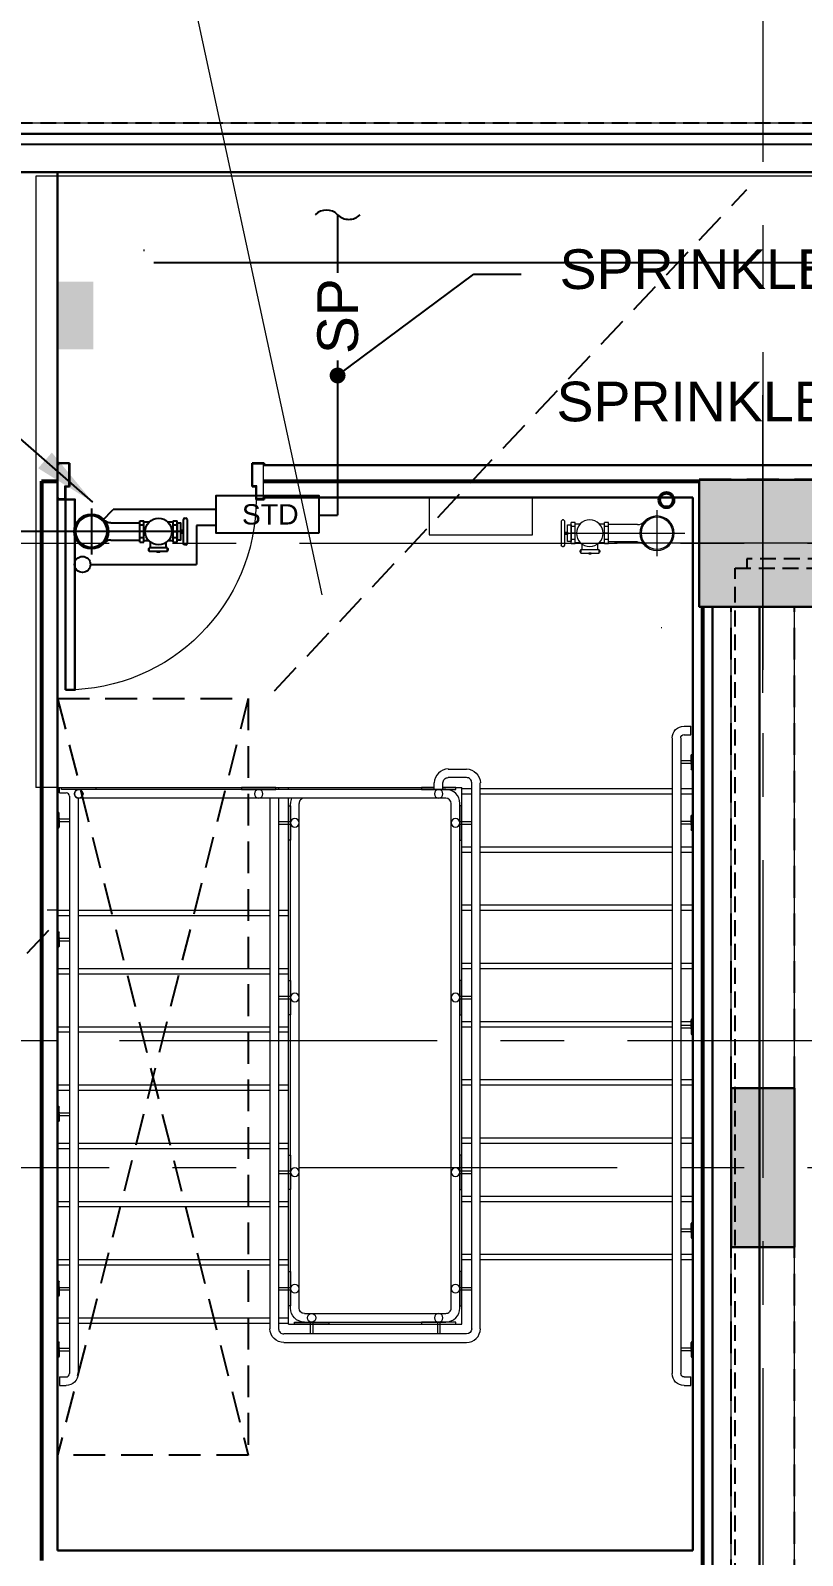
# Model space of a CAD drawing. Header units: inches. Extents: x -26575 to -19632, y -3216 to 2257.
# Drawn here: x -23359.4 to -23213.5, y 829.9 to 1118 of the extents above; entities that cross this region are included whole.
import ezdxf
from ezdxf.enums import TextEntityAlignment as Align

# ---------------------------------------------------------------- set-up
doc = ezdxf.new("R2010")
doc.units = ezdxf.units.IN
doc.header["$LTSCALE"] = 48
doc.header["$MEASUREMENT"] = 0
doc.linetypes.add('A114$0$CENTER', pattern=[2, 1.25, -0.25, 0.25, -0.25])
doc.linetypes.add('NB_15th_PH Roof_plan$0$HIDDEN2', pattern=[0.1875, 0.125, -0.0625])
for name, color, linetype in [('A114$0$A-ANNO-PATT-13-14', 8, 'Continuous'), ('A114$0$A-AREA-IDEN', 8, 'Continuous'), ('A114$0$A-COLS-COLS13-14', 8, 'Continuous'), ('A114$0$A-DOOR', 8, 'Continuous'), ('A114$0$A-DOOR-FRAM', 8, 'Continuous'), ('A114$0$A-EQPM-FEC', 8, 'Continuous'), ('A114$0$A-FLOR-HRAL', 8, 'Continuous'), ('A114$0$A-FLOR-SLAB', 8, 'Continuous'), ('A114$0$A-FLOR-SPRK', 8, 'Continuous'), ('A114$0$A-FLOR-STRS', 8, 'Continuous'), ('A114$0$A-GRID-COLS', 8, 'Continuous'), ('A114$0$A-GRID-GRDP0-15', 8, 'Continuous'), ('A114$0$A-WALL-FIRE', 8, 'Continuous'), ('A114$0$A-WALL-FULL-EXTR', 8, 'Continuous'), ('A114$0$A-WALL-FULL-INTR', 8, 'Continuous'), ('A114$0$Level 20', 8, 'Continuous'), ('A114$0$S-BEAM', 8, 'Continuous'), ('F-Prot-Pipe', 13, 'Continuous'), ('F-Sprn-Pipe', 133, 'Continuous'), ('NB_15th_PH Roof_plan$0$STCBEAMS', 1, 'NB_15th_PH Roof_plan$0$HIDDEN2'), ('NB_15th_PH Roof_plan$0$STCCOLS2', 1, 'NB_15th_PH Roof_plan$0$HIDDEN2'), ('NB_15th_PH Roof_plan$0$STFIN1', 1, 'NB_15th_PH Roof_plan$0$HIDDEN2'), ('NB_15th_PH Roof_plan$0$STFLOPNGS', 1, 'NB_15th_PH Roof_plan$0$HIDDEN2'), ('NB_15th_PH Roof_plan$0$STPTREINF', 1, 'NB_15th_PH Roof_plan$0$HIDDEN2'), ('NB_15th_PH Roof_plan$0$STRFDRAIN', 1, 'NB_15th_PH Roof_plan$0$HIDDEN2'), ('NB_15th_PH Roof_plan$0$STSLABEDGE', 1, 'NB_15th_PH Roof_plan$0$HIDDEN2'), ('P-Anno', 6, 'Continuous'), ('P-Anno-Text', 6, 'Continuous'), ('P-Pipe-Ftng', 122, 'Continuous'), ('P-Text', 6, 'Continuous'), ('XREF', 7, 'Continuous')]:
    doc.layers.add(name, color=color, linetype=linetype)
doc.styles.add('M08', font='arial.ttf', dxfattribs={"height": 7.68})
doc.styles.add('MAMEP ANNO', font='arial.ttf', dxfattribs={"height": 0.078125})
doc.styles.add('NB_15th_PH Roof_plan$0$ROMANS', font='romans.shx', dxfattribs={"width": 0.8})
doc.styles.get("Standard").update_dxf_attribs({"font": 'simplex.shx'})
doc.dimstyles.new('NB_15th_PH Roof_plan$0$tce_96', dxfattribs={"dimscale": 96, "dimtxt": 0.09375, "dimasz": 0.075, "dimexe": 0.075, "dimexo": 0.0625, "dimgap": 0.03125, "dimtad": 1, "dimdec": 3, "dimzin": 3, "dimdsep": 46, "dimlunit": 4, "dimtxsty": 'NB_15th_PH Roof_plan$0$ROMANS', "dimblk": 'NB_15th_PH Roof_plan$0$_ArchTick', "dimcen": 0, "dimdle": 0.075, "dimclrd": 3, "dimclre": 3, "dimclrt": 10, "dimadec": 0, "dimazin": 1, "dimtfac": 1, "dimtdec": 3, "dimtmove": 0, "dimatfit": 3, "dimldrblk": 'NB_15th_PH Roof_plan$0$_ArchTick', "dimfxl": 1, "dimtolj": 1, "dimtzin": 3, "dimlwd": -1, "dimlwe": -1, "dimarcsym": 0})
doc.dimstyles.new('STANDARD$7', dxfattribs={"dimtxt": 0.18, "dimasz": 0.125, "dimexe": 0.18, "dimexo": 0.06, "dimgap": 0.09, "dimtad": 0, "dimtih": 1, "dimtoh": 1, "dimdec": 4, "dimzin": 0, "dimdsep": 46, "dimtxsty": 'Standard', "dimcen": 0.09, "dimadec": 0, "dimazin": 0, "dimtfac": 1, "dimtdec": 4, "dimtofl": 0, "dimtmove": 0, "dimatfit": 3, "dimfxl": 1, "dimtolj": 1, "dimtzin": 0, "dimarcsym": 0})

# ---------------------------------------------------------------- blocks, each defined once
blk = doc.blocks.new('A114')
at = {"layer": 'A114$0$A-ANNO-PATT-13-14', "lineweight": 30, "extrusion": (0, 0, -1)}
blk.add_solid([(23209.02, 1009.15, 0), (23209.02, 1033.15, 0), (23233.02, 1009.15, 0), (23233.02, 1033.15, 0)], dxfattribs=at)
at = {"layer": 'A114$0$A-ANNO-PATT-13-14', "lineweight": 30}
blk.add_solid([(-23227.01, 918.16), (-23215.01, 918.16), (-23227.01, 888.16), (-23215.01, 888.16)], dxfattribs=at)
at = {"layer": 'A114$0$A-AREA-IDEN', "lineweight": 0, "flags": 128}
blk.add_lwpolyline([(-23390.61, 1194.16), (-23343.78, 1194.16), (-23304.35, 1011.38)], dxfattribs=at)
at = {"layer": 'A114$0$A-COLS-COLS13-14', "lineweight": 0}
for p, q in [((-23221.02, 992.87), (-23221.02, 1049.15)), ((-23221.02, 992.87), (-23221.02, 1049.15)), ((-23193.02, 1021.17, 0), (-23249.02, 1021.17, 0)), ((-23192.27, 1021.17, 0), (-23248.27, 1021.17, 0))]:
    blk.add_line(p, q, dxfattribs=at)
at = {"layer": 'A114$0$A-COLS-COLS13-14', "lineweight": 30}
for points in [[(-23233.02, 1033.15, 0), (-23209.02, 1033.15, 0), (-23209.02, 1009.15, 0), (-23233.02, 1009.15, 0)], [(-23215.01, 918.16), (-23227.01, 918.16), (-23227.01, 888.16), (-23215.01, 888.16)]]:
    blk.add_3dface(points, dxfattribs=at)
at = {"layer": 'A114$0$A-DOOR', "lineweight": 0, "extrusion": (0, 0, -1)}
blk.add_arc((23352.77, 1029.42), 36, 180, 270, dxfattribs=at)
at = {"layer": 'A114$0$A-DOOR', "lineweight": 30}
blk.add_3dface([(-23352.77, 993.42), (-23351.02, 993.42), (-23351.02, 1029.42), (-23352.77, 1029.42)], dxfattribs=at)
at = {"layer": 'A114$0$A-DOOR-FRAM', "lineweight": 30}
for p, q in [((-23352.02, 1036.29), (-23354.27, 1036.29)), ((-23354.27, 1036.29), (-23354.27, 1035.92)), ((-23352.02, 1031.84), (-23352.02, 1036.29)), ((-23317.52, 1036.29), (-23315.27, 1036.29)), ((-23317.52, 1031.84), (-23317.52, 1036.29)), ((-23315.27, 1036.29), (-23315.27, 1035.92)), ((-23352.77, 1029.42), (-23352.77, 1031.84)), ((-23352.77, 1031.84), (-23352.02, 1031.84)), ((-23316.77, 1031.84), (-23317.52, 1031.84)), ((-23316.77, 1029.42), (-23316.77, 1031.84)), ((-23354.27, 1029.42), (-23354.27, 1029.79)), ((-23354.27, 1029.42), (-23352.77, 1029.42)), ((-23315.27, 1029.42), (-23316.77, 1029.42)), ((-23315.27, 1029.42), (-23315.27, 1029.79))]:
    blk.add_line(p, q, dxfattribs=at)
at = {"layer": 'A114$0$A-DOOR-FRAM', "lineweight": 13}
for p, q in [((-23354.12, 1035.92), (-23354.27, 1035.92)), ((-23352.17, 1036.14), (-23354.12, 1036.14)), ((-23354.12, 1036.14), (-23354.12, 1035.92)), ((-23352.17, 1031.99), (-23352.17, 1036.14)), ((-23317.37, 1031.99), (-23317.37, 1036.14)), ((-23317.37, 1036.14), (-23315.42, 1036.14)), ((-23315.42, 1036.14), (-23315.42, 1035.92)), ((-23315.42, 1035.92), (-23315.27, 1035.92)), ((-23352.92, 1029.57), (-23352.92, 1031.99)), ((-23352.92, 1031.99), (-23352.17, 1031.99)), ((-23316.62, 1031.99), (-23317.37, 1031.99)), ((-23316.62, 1029.57), (-23316.62, 1031.99)), ((-23354.27, 1029.79), (-23354.12, 1029.79)), ((-23354.12, 1029.57), (-23354.12, 1029.79)), ((-23354.12, 1029.57), (-23352.92, 1029.57)), ((-23315.42, 1029.57), (-23316.62, 1029.57)), ((-23315.27, 1029.79), (-23315.42, 1029.79)), ((-23315.42, 1029.57), (-23315.42, 1029.79))]:
    blk.add_line(p, q, dxfattribs=at)
at = {"layer": 'A114$0$A-EQPM-FEC', "lineweight": 13, "extrusion": (0, 0, -1)}
blk.add_solid([(23354.27, 1057.81, -352.97), (23354.27, 1070.56, -352.97), (23347.52, 1057.81, -352.97), (23347.52, 1070.56, -352.97)], dxfattribs=at)
at = {"layer": 'A114$0$A-FLOR-HRAL', "lineweight": 13}
for p, q in [((-23235.9, 986.59), (-23234.65, 986.59)), ((-23234.65, 984.94), (-23234.65, 986.59)), ((-23238.15, 984.34), (-23238.15, 864.23)), ((-23236.52, 984.34), (-23236.52, 864.23)), ((-23235.9, 984.97), (-23234.65, 984.97)), ((-23280.46, 978.48), (-23277.02, 978.48)), ((-23277.02, 976.86), (-23280.46, 976.86)), ((-23353.9, 973.98), (-23353.9, 974.98)), ((-23353.9, 973.98), (-23352.65, 973.98)), ((-23280.9, 974.61), (-23350.29, 974.61)), ((-23312.52, 974.98), (-23312.52, 974.61)), ((-23283.09, 974.61), (-23283.09, 975.86)), ((-23281.46, 974.61), (-23281.46, 975.86)), ((-23276.02, 872.73), (-23276.02, 975.86)), ((-23274.4, 872.73), (-23274.4, 975.86)), ((-23352.02, 973.36), (-23352.02, 864.23)), ((-23350.4, 972.99), (-23350.4, 864.23)), ((-23280.9, 972.98), (-23350.29, 972.98)), ((-23314.15, 972.98), (-23314.15, 872.73)), ((-23312.52, 972.98), (-23312.52, 872.73)), ((-23310.27, 876.61), (-23310.27, 971.98)), ((-23308.65, 876.61), (-23308.65, 971.98)), ((-23279.9, 876.61), (-23279.9, 971.98)), ((-23278.27, 876.61), (-23278.27, 971.98)), ((-23307.65, 875.61), (-23280.9, 875.61)), ((-23307.65, 873.98), (-23280.9, 873.98)), ((-23277.02, 871.73), (-23311.52, 871.73)), ((-23311.52, 870.11), (-23277.02, 870.11)), ((-23353.9, 863.61), (-23352.65, 863.61)), ((-23353.9, 863.61), (-23353.9, 861.98)), ((-23353.9, 861.98), (-23352.65, 861.98)), ((-23235.9, 863.61), (-23234.65, 863.61)), ((-23235.9, 861.98), (-23234.65, 861.98)), ((-23234.65, 861.98), (-23234.65, 863.61))]:
    blk.add_line(p, q, dxfattribs=at)
at = {"layer": 'A114$0$A-FLOR-HRAL', "lineweight": 0}
for p, q in [((-23234.68, 980.04), (-23236.52, 980.04)), ((-23234.56, 979.79), (-23234.56, 981.1)), ((-23234.56, 979.79), (-23234.56, 978.46)), ((-23234.31, 981.28), (-23234.37, 981.28)), ((-23234.31, 978.28), (-23234.31, 981.28)), ((-23234.68, 979.54), (-23236.52, 979.54)), ((-23234.31, 978.28), (-23234.37, 978.28)), ((-23354.24, 970.3), (-23354.18, 970.3)), ((-23354.24, 967.29), (-23354.24, 970.3)), ((-23353.99, 968.8), (-23353.99, 970.11)), ((-23353.99, 968.8), (-23353.99, 967.48)), ((-23353.87, 969.05), (-23352.02, 969.05)), ((-23353.87, 968.55), (-23352.02, 968.55)), ((-23312.52, 968.54), (-23310.27, 968.54)), ((-23278.27, 968.54), (-23276.02, 968.54)), ((-23234.68, 968.55), (-23236.52, 968.55)), ((-23234.56, 968.3), (-23234.56, 969.61)), ((-23234.56, 968.3), (-23234.56, 966.98)), ((-23234.31, 969.8), (-23234.37, 969.8)), ((-23234.31, 966.79), (-23234.31, 969.8)), ((-23354.24, 967.29), (-23354.18, 967.29)), ((-23312.52, 968.04), (-23310.27, 968.04)), ((-23278.27, 968.04), (-23276.02, 968.04)), ((-23234.68, 968.05), (-23236.52, 968.05)), ((-23234.31, 966.79), (-23234.37, 966.79)), ((-23354.24, 947.8), (-23354.18, 947.8)), ((-23354.24, 947.8), (-23354.24, 944.79)), ((-23353.99, 946.29), (-23353.99, 947.61)), ((-23353.99, 946.29), (-23353.99, 944.98)), ((-23353.87, 946.54), (-23352.02, 946.54)), ((-23353.87, 946.04), (-23352.02, 946.04)), ((-23354.24, 944.79), (-23354.18, 944.79)), ((-23312.52, 935.54), (-23310.27, 935.54)), ((-23312.52, 935.04), (-23310.27, 935.04)), ((-23278.27, 935.54), (-23276.02, 935.54)), ((-23278.27, 935.04), (-23276.02, 935.04)), ((-23234.56, 929.79), (-23234.56, 931.11)), ((-23234.31, 931.3), (-23234.37, 931.3)), ((-23234.31, 931.3), (-23234.31, 928.29)), ((-23234.68, 930.04), (-23236.52, 930.04)), ((-23234.68, 929.54), (-23236.52, 929.54)), ((-23234.56, 929.79), (-23234.56, 928.48)), ((-23234.31, 928.29), (-23234.37, 928.29)), ((-23354.24, 914.8), (-23354.18, 914.8)), ((-23354.24, 914.8), (-23354.24, 911.79)), ((-23353.99, 913.29), (-23353.99, 914.61)), ((-23353.87, 913.54), (-23352.02, 913.54)), ((-23354.24, 911.79), (-23354.18, 911.79)), ((-23353.99, 913.29), (-23353.99, 911.98)), ((-23353.87, 913.04), (-23352.02, 913.04)), ((-23312.52, 902.54), (-23310.27, 902.54)), ((-23312.52, 902.04), (-23310.27, 902.04)), ((-23278.27, 902.54), (-23276.02, 902.54)), ((-23278.27, 902.04), (-23276.02, 902.04)), ((-23234.68, 891.54), (-23236.52, 891.54)), ((-23234.68, 891.04), (-23236.52, 891.04)), ((-23234.56, 891.29), (-23234.56, 892.61)), ((-23234.56, 891.29), (-23234.56, 889.98)), ((-23234.31, 892.8), (-23234.37, 892.8)), ((-23234.31, 892.8), (-23234.31, 889.79)), ((-23234.31, 889.79), (-23234.37, 889.79)), ((-23354.24, 881.8), (-23354.18, 881.8)), ((-23354.24, 881.8), (-23354.24, 878.79)), ((-23353.99, 880.29), (-23353.99, 881.61)), ((-23353.99, 880.29), (-23353.99, 878.98)), ((-23353.87, 880.54), (-23352.02, 880.54)), ((-23353.87, 880.04), (-23352.02, 880.04)), ((-23312.52, 880.54), (-23310.27, 880.54)), ((-23312.52, 880.04), (-23310.27, 880.04)), ((-23278.27, 880.54), (-23276.02, 880.54)), ((-23278.27, 880.04), (-23276.02, 880.04)), ((-23354.24, 878.79), (-23354.18, 878.79)), ((-23306.52, 873.98), (-23306.52, 871.73)), ((-23306.02, 873.98), (-23306.02, 871.73)), ((-23282.52, 873.98), (-23282.52, 871.73)), ((-23282.02, 873.98), (-23282.02, 871.73)), ((-23354.24, 870.3), (-23354.18, 870.3)), ((-23354.24, 870.3), (-23354.24, 867.29)), ((-23234.31, 870.3), (-23234.37, 870.3)), ((-23234.31, 870.3), (-23234.31, 867.29)), ((-23353.99, 868.79), (-23353.99, 870.11)), ((-23353.99, 868.79), (-23353.99, 867.48)), ((-23353.87, 869.04), (-23352.02, 869.04)), ((-23353.87, 868.54), (-23352.02, 868.54)), ((-23234.68, 869.04), (-23236.52, 869.04)), ((-23234.68, 868.54), (-23236.52, 868.54)), ((-23234.56, 868.79), (-23234.56, 870.11)), ((-23234.56, 868.79), (-23234.56, 867.48)), ((-23354.24, 867.29), (-23354.18, 867.29)), ((-23234.31, 867.29), (-23234.37, 867.29))]:
    blk.add_line(p, q, dxfattribs=at)
at = {"layer": 'A114$0$A-FLOR-HRAL', "lineweight": 13, "extrusion": (0, 0, -1)}
for centre, radius, start, end in [((23235.9, 984.34), 2.25, 0.1265, 90), ((23235.9, 984.35), 0.625, 359.7619, 90), ((23280.46, 975.86), 1, 359.9765, 90), ((23277.02, 975.86), 2.63, 90, 179.983), ((23307.65, 876.61), 2.63, 270, 360), ((23307.65, 876.61), 1, 270, 360), ((23311.52, 872.73), 2.63, 270, 360), ((23277.02, 872.73), 1, 180, 270), ((23352.65, 864.23), 2.25, 180, 270), ((23235.9, 864.23), 2.25, 270, 360), ((23235.9, 864.23), 0.625, 270, 360)]:
    blk.add_arc(centre, radius, start, end, dxfattribs=at)
at = {"layer": 'A114$0$A-FLOR-HRAL', "lineweight": 0}
for centre, radius, start, end in [((-23234.68, 980.16), 0.125, 270, 0), ((-23354.18, 970.11), 0.188, 0, 90), ((-23353.87, 968.43), 0.125, 90, 180), ((-23234.68, 968.68), 0.125, 270, 0), ((-23354.18, 967.48), 0.188, 270, 0), ((-23353.87, 945.91), 0.125, 90, 180), ((-23234.37, 931.11), 0.188, 90, 180), ((-23234.68, 930.16), 0.125, 270, 0), ((-23234.37, 928.48), 0.188, 180, 270), ((-23353.87, 912.91), 0.125, 90, 180), ((-23234.68, 891.66), 0.125, 270, 0), ((-23234.37, 892.61), 0.188, 90, 180), ((-23234.37, 889.98), 0.188, 180, 270), ((-23353.87, 879.91), 0.125, 90, 180), ((-23234.37, 870.11), 0.188, 90, 180), ((-23353.87, 868.41), 0.125, 90, 180), ((-23234.68, 869.16), 0.125, 270, 0), ((-23234.37, 867.48), 0.188, 180, 270)]:
    blk.add_arc(centre, radius, start, end, dxfattribs=at)
at = {"layer": 'A114$0$A-FLOR-HRAL', "lineweight": 0, "extrusion": (0, 0, -1)}
for centre, radius, start, end in [((23234.37, 981.1), 0.188, 0, 90), ((23234.68, 979.41), 0.125, 90, 180), ((23234.37, 978.46), 0.188, 270, 0), ((23353.87, 969.18), 0.125, 270, 0), ((23234.37, 969.61), 0.188, 0, 90), ((23234.68, 967.93), 0.125, 90, 180), ((23234.37, 966.98), 0.188, 270, 0), ((23354.18, 947.61), 0.188, 90, 180), ((23353.87, 946.66), 0.125, 270, 0), ((23354.18, 944.98), 0.188, 180, 270), ((23234.68, 929.41), 0.125, 90, 180), ((23354.18, 914.61), 0.188, 90, 180), ((23353.87, 913.66), 0.125, 270, 0), ((23354.18, 911.98), 0.188, 180, 270), ((23234.68, 890.91), 0.125, 90, 180), ((23354.18, 881.61), 0.188, 90, 180), ((23354.18, 878.98), 0.188, 180, 270), ((23353.87, 880.66), 0.125, 270, 0), ((23354.18, 870.11), 0.188, 90, 180), ((23354.18, 867.48), 0.188, 180, 270), ((23353.87, 869.16), 0.125, 270, 0), ((23234.68, 868.41), 0.125, 90, 180)]:
    blk.add_arc(centre, radius, start, end, dxfattribs=at)
at = {"layer": 'A114$0$A-FLOR-HRAL', "lineweight": 13}
for centre, radius, start, end in [((-23280.46, 975.86), 2.63, 90.0047, 179.983), ((-23277.02, 975.86), 1, 359.9765, 90), ((-23352.65, 973.36), 0.625, 0, 90), ((-23350.29, 973.79), 0.813, 89.9999, 269.9999), ((-23352.65, 973.36), 2.25, 30.3539, 33.7442), ((-23280.9, 971.98), 2.63, 0, 90), ((-23307.65, 971.98), 2.63, 157.6073, 180.1233), ((-23307.65, 971.98), 1, 90, 180.1998), ((-23280.9, 971.98), 1, 0, 90), ((-23280.9, 876.61), 1, 270, 0.0348), ((-23280.9, 876.61), 2.62, 270, 0.0215), ((-23311.52, 872.73), 1, 179.9832, 270), ((-23277.02, 872.73), 2.63, 270, 0.0009), ((-23352.65, 864.23), 0.625, 270, 0)]:
    blk.add_arc(centre, radius, start, end, dxfattribs=at)
at = {"layer": 'A114$0$A-FLOR-SLAB', "lineweight": 0}
for p, q in [((-22922.83, 1090.49), (-23358.4, 1090.49)), ((-23358.4, 1090.49), (-23358.4, 974.98)), ((-23354.29, 974.98), (-23358.4, 974.98)), ((-23354.27, 951.79), (-23356.27, 951.79))]:
    blk.add_line(p, q, dxfattribs=at)
at = {"layer": 'A114$0$A-FLOR-SPRK', "lineweight": 0}
for p, q in [((-23241.02, 1027.37), (-23241.02, 1023.04)), ((-23258.41, 1023.04), (-23241.02, 1023.04)), ((-23241.02, 1023.04), (-23235.74, 1023.04)), ((-23241.02, 1023.04), (-23241.02, 1018.71))]:
    blk.add_line(p, q, dxfattribs=at)
at = {"layer": 'A114$0$A-FLOR-SPRK', "lineweight": 13}
for p, q in [((-23257.22, 1021.04), (-23257.22, 1025.06)), ((-23256.47, 1025.04), (-23257.22, 1025.04)), ((-23256.49, 1024.31), (-23257.22, 1024.31)), ((-23256.49, 1023.03), (-23257.22, 1023.03)), ((-23256.47, 1021.04), (-23256.47, 1025.04)), ((-23256.47, 1024.79), (-23255.53, 1024.79)), ((-23251.94, 1024.79), (-23250.93, 1024.79)), ((-23250.93, 1021.04), (-23250.93, 1025.06)), ((-23250.18, 1025.04), (-23250.93, 1025.04)), ((-23250.2, 1024.31), (-23250.93, 1024.31)), ((-23250.2, 1023.03), (-23250.93, 1023.03)), ((-23250.18, 1021.04), (-23250.18, 1025.04)), ((-23244.71, 1024.66), (-23250.18, 1024.66)), ((-23256.49, 1021.88), (-23257.24, 1021.88)), ((-23256.47, 1021.88), (-23257.22, 1021.88)), ((-23256.47, 1021.04), (-23257.22, 1021.04)), ((-23256.47, 1021.29), (-23255.53, 1021.29)), ((-23255.18, 1019.95), (-23255.18, 1020.95)), ((-23252.18, 1019.95), (-23252.18, 1021.06)), ((-23251.91, 1021.29), (-23250.93, 1021.29)), ((-23250.2, 1021.88), (-23250.95, 1021.88)), ((-23250.18, 1021.88), (-23250.93, 1021.88)), ((-23250.18, 1021.04), (-23250.93, 1021.04)), ((-23244.71, 1021.41), (-23250.18, 1021.41)), ((-23255.43, 1019.95), (-23251.93, 1019.95)), ((-23255.43, 1019.27), (-23255.43, 1019.95)), ((-23255.43, 1019.27), (-23251.93, 1019.27)), ((-23251.93, 1019.27), (-23251.93, 1019.95))]:
    blk.add_line(p, q, dxfattribs=at)
at = {"layer": 'A114$0$A-FLOR-SPRK', "lineweight": 13, "flags": 128}
for points in [[(-23259.1, 1025.29), (-23259.1, 1020.78)], [(-23258.7, 1025.54), (-23258.85, 1025.54)], [(-23258.45, 1020.78), (-23258.45, 1025.29)], [(-23258.85, 1020.53), (-23258.7, 1020.53)]]:
    blk.add_lwpolyline(points, dxfattribs=at)
at = {"layer": 'A114$0$A-FLOR-SPRK', "lineweight": 30}
for radius in [1.48, 1.23]:
    blk.add_circle((-23239.22, 1029.29), radius, dxfattribs=at)
at = {"layer": 'A114$0$A-FLOR-SPRK', "lineweight": 13, "extrusion": (0, 0, -1)}
for radius in [3.25, 3]:
    blk.add_circle((23241.02, 1023.04), radius, dxfattribs=at)
for centre, radius, start, end in [((23258.85, 1025.29), 0.25, 0, 90), ((23258.7, 1025.29), 0.25, 90, 180), ((23258.85, 1020.78), 0.25, 270, 0), ((23244.76, 1019.55), 1.87, 91.6029, 136.2822)]:
    blk.add_arc(centre, radius, start, end, dxfattribs=at)
at = {"layer": 'A114$0$A-FLOR-SPRK', "lineweight": 13}
for centre, radius, start, end in [((-23244.76, 1026.53), 1.87, 271.6029, 316.2822), ((-23258.7, 1020.78), 0.25, 270, 0)]:
    blk.add_arc(centre, radius, start, end, dxfattribs=at)
at = {"layer": 'A114$0$A-FLOR-SPRK', "lineweight": 13, "extrusion": (0, 0, -1)}
blk.add_ellipse((-23253.72, 1023.03), major_axis=(0, -2.52), ratio=0.999989, dxfattribs=at)
at = {"layer": 'A114$0$A-FLOR-SPRK', "lineweight": 0}
for points in [[(-23264.54, 1029.79), (-23284.07, 1029.79), (-23284.07, 1022.75), (-23264.54, 1022.75)], [(-23265.45, 1029.79), (-23265.45, 1029.79), (-23265.45, 1029.79)]]:
    blk.add_3dface(points, dxfattribs=at)
at = {"layer": 'A114$0$A-FLOR-SPRK', "lineweight": 13}
for points in [[(-23257.91, 1022.79), (-23258.44, 1022.79), (-23258.44, 1023.23), (-23257.91, 1023.23)], [(-23257.22, 1021.47), (-23257.91, 1021.47), (-23257.91, 1024.61), (-23257.22, 1024.61)], [(-23255.55, 1019.47), (-23255.55, 1019.74), (-23255.43, 1019.74), (-23255.43, 1019.47)], [(-23253.89, 1019.27), (-23253.89, 1019.12), (-23253.45, 1019.12), (-23253.45, 1019.27)], [(-23251.93, 1019.47), (-23251.93, 1019.74), (-23251.81, 1019.74), (-23251.81, 1019.47)]]:
    blk.add_3dface(points, dxfattribs=at)
at = {"layer": 'A114$0$A-FLOR-STRS', "lineweight": 0}
for p, q in [((-23337.89, 1076.3), (-23337.89, 1076.66)), ((-23354.29, 974.98), (-23283.09, 974.98)), ((-23310.65, 974.61), (-23310.65, 974.98)), ((-23281.46, 974.98), (-23277.9, 974.98)), ((-23277.9, 873.61), (-23277.9, 974.98)), ((-23277.9, 974.79), (-23276.02, 974.79)), ((-23274.4, 974.79), (-23238.15, 974.79)), ((-23236.52, 974.79), (-23234.27, 974.79)), ((-23310.65, 873.61), (-23310.65, 972.98)), ((-23277.9, 963.79), (-23276.02, 963.79)), ((-23274.4, 963.79), (-23238.15, 963.79)), ((-23236.52, 963.79), (-23234.27, 963.79)), ((-23277.9, 952.79), (-23276.02, 952.79)), ((-23274.4, 952.79), (-23238.15, 952.79)), ((-23236.52, 952.79), (-23234.27, 952.79)), ((-23354.27, 950.79), (-23352.02, 950.79)), ((-23350.4, 950.79), (-23314.15, 950.79)), ((-23312.52, 950.79), (-23310.65, 950.79)), ((-23354.27, 939.79), (-23352.02, 939.79)), ((-23350.4, 939.79), (-23314.15, 939.79)), ((-23312.52, 939.79), (-23310.65, 939.79)), ((-23277.9, 941.79), (-23276.02, 941.79)), ((-23274.4, 941.79), (-23238.15, 941.79)), ((-23236.52, 941.79), (-23234.27, 941.79)), ((-23277.9, 930.79), (-23276.02, 930.79)), ((-23274.4, 930.79), (-23238.15, 930.79)), ((-23236.52, 930.79), (-23234.56, 930.79)), ((-23354.27, 928.79), (-23352.02, 928.79)), ((-23350.4, 928.79), (-23314.15, 928.79)), ((-23312.52, 928.79), (-23310.65, 928.79)), ((-23277.9, 919.79), (-23276.02, 919.79)), ((-23274.4, 919.79), (-23238.15, 919.79)), ((-23236.52, 919.79), (-23234.27, 919.79)), ((-23354.27, 917.79), (-23352.02, 917.79)), ((-23350.4, 917.79), (-23314.15, 917.79)), ((-23312.52, 917.79), (-23310.65, 917.79)), ((-23277.9, 908.79), (-23276.02, 908.79)), ((-23274.4, 908.79), (-23238.15, 908.79)), ((-23236.52, 908.79), (-23234.27, 908.79)), ((-23354.27, 906.79), (-23352.02, 906.79)), ((-23350.4, 906.79), (-23314.15, 906.79)), ((-23312.52, 906.79), (-23310.65, 906.79)), ((-23277.9, 897.79), (-23276.02, 897.79)), ((-23274.4, 897.79), (-23238.15, 897.79)), ((-23236.52, 897.79), (-23234.27, 897.79)), ((-23354.27, 895.79), (-23352.02, 895.79)), ((-23350.4, 895.79), (-23314.15, 895.79)), ((-23312.52, 895.79), (-23310.65, 895.79)), ((-23354.27, 884.79), (-23352.02, 884.79)), ((-23350.4, 884.79), (-23314.15, 884.79)), ((-23312.52, 884.79), (-23310.65, 884.79)), ((-23277.9, 886.79), (-23276.02, 886.79)), ((-23274.4, 886.79), (-23238.15, 886.79)), ((-23354.27, 873.79), (-23352.02, 873.79)), ((-23350.4, 873.79), (-23314.15, 873.79)), ((-23312.52, 873.79), (-23310.65, 873.79)), ((-23310.65, 873.61), (-23277.9, 873.61))]:
    blk.add_line(p, q, dxfattribs=at)
at = {"layer": 'A114$0$A-FLOR-STRS', "lineweight": 13}
for p, q in [((-23277.9, 973.79), (-23276.02, 973.79)), ((-23274.4, 973.79), (-23238.15, 973.79)), ((-23236.52, 973.79), (-23234.27, 973.79)), ((-23236.52, 973.79), (-23234.27, 973.79)), ((-23277.9, 962.79), (-23276.02, 962.79)), ((-23274.4, 962.79), (-23238.15, 962.79)), ((-23236.52, 962.79), (-23234.27, 962.79)), ((-23354.27, 951.79), (-23352.02, 951.79)), ((-23350.4, 951.79), (-23314.15, 951.79)), ((-23312.52, 951.79), (-23310.65, 951.79)), ((-23277.9, 951.79), (-23276.02, 951.79)), ((-23274.4, 951.79), (-23238.15, 951.79)), ((-23236.52, 951.79), (-23234.27, 951.79)), ((-23354.27, 940.79), (-23352.02, 940.79)), ((-23350.4, 940.79), (-23314.15, 940.79)), ((-23312.52, 940.79), (-23310.65, 940.79)), ((-23277.9, 940.79), (-23276.02, 940.79)), ((-23274.4, 940.79), (-23238.15, 940.79)), ((-23236.52, 940.79), (-23234.27, 940.79)), ((-23354.27, 929.79), (-23352.02, 929.79)), ((-23350.4, 929.79), (-23314.15, 929.79)), ((-23312.52, 929.79), (-23310.65, 929.79)), ((-23277.9, 929.79), (-23276.02, 929.79)), ((-23274.4, 929.79), (-23238.15, 929.79)), ((-23354.27, 918.79), (-23352.02, 918.79)), ((-23350.4, 918.79), (-23314.15, 918.79)), ((-23312.52, 918.79), (-23310.65, 918.79)), ((-23277.9, 918.79), (-23276.02, 918.79)), ((-23274.4, 918.79), (-23238.15, 918.79)), ((-23236.52, 918.79), (-23234.27, 918.79)), ((-23354.27, 907.79), (-23352.02, 907.79)), ((-23354.27, 907.79), (-23352.02, 907.79)), ((-23350.4, 907.79), (-23314.15, 907.79)), ((-23312.52, 907.79), (-23310.65, 907.79)), ((-23277.9, 907.79), (-23276.02, 907.79)), ((-23274.4, 907.79), (-23238.15, 907.79)), ((-23236.52, 907.79), (-23234.27, 907.79)), ((-23354.27, 896.79), (-23352.02, 896.79)), ((-23354.27, 896.79), (-23352.02, 896.79)), ((-23350.4, 896.79), (-23314.15, 896.79)), ((-23312.52, 896.79), (-23310.65, 896.79)), ((-23277.9, 896.79), (-23276.02, 896.79)), ((-23274.4, 896.79), (-23238.15, 896.79)), ((-23236.52, 896.79), (-23234.27, 896.79)), ((-23354.27, 885.79), (-23352.02, 885.79)), ((-23354.27, 885.79), (-23352.02, 885.79)), ((-23350.4, 885.79), (-23314.15, 885.79)), ((-23312.52, 885.79), (-23310.65, 885.79)), ((-23277.9, 885.79), (-23276.02, 885.79)), ((-23274.4, 885.79), (-23238.15, 885.79)), ((-23354.27, 874.79), (-23352.02, 874.79)), ((-23350.4, 874.79), (-23314.15, 874.79)), ((-23312.52, 874.79), (-23310.65, 874.79))]:
    blk.add_line(p, q, dxfattribs=at)
at = {"layer": 'A114$0$A-FLOR-STRS', "lineweight": 0, "extrusion": (0, 0, -1)}
for centre in [(23309.45, 968.29), (23309.45, 935.29), (23309.45, 902.29), (23309.45, 880.29)]:
    blk.add_circle(centre, 0.813, dxfattribs=at)
at = {"layer": 'A114$0$A-GRID-COLS', "lineweight": 0}
blk.add_line((-23217.41, 1021.17), (-23242.71, 1021.17), dxfattribs=at)
at = {"layer": 'A114$0$A-GRID-GRDP0-15', "linetype": 'A114$0$CENTER', "lineweight": 0}
for p, q in [((-23221.02, 2113.24), (-23221.02, -676.91)), ((-23884.56, 1021.17), (-20452.76, 1021.17)), ((-24110.57, 927.16), (-20437.54, 927.16)), ((-23884.56, 903.16), (-20364.93, 903.16))]:
    blk.add_line(p, q, dxfattribs=at)
at = {"layer": 'A114$0$A-WALL-FIRE', "lineweight": 53}
for p, q in [((-23357.34, 1032.85), (-23354.27, 1032.85)), ((-23357.34, 1032.85), (-23357.34, 828.94)), ((-23315.42, 1032.86), (-23233.02, 1032.86)), ((-23232.4, 1009.15), (-23232.4, 776.92))]:
    blk.add_line(p, q, dxfattribs=at)
at = {"layer": 'A114$0$A-WALL-FULL-EXTR', "lineweight": 13}
blk.add_line((-21410.54, 1100.48), (-23476.75, 1100.49), dxfattribs=at)
at = {"layer": 'A114$0$A-WALL-FULL-EXTR', "lineweight": 30}
for p, q in [((-21412.54, 1098.49), (-23476.75, 1098.51)), ((-23460.61, 1091.24), (-21419.79, 1091.24))]:
    blk.add_line(p, q, dxfattribs=at)
at = {"layer": 'A114$0$A-WALL-FULL-INTR', "lineweight": 30}
for p, q in [((-23354.27, 1091.24), (-23354.27, 830.79)), ((-23315.42, 1035.92), (-23207.02, 1035.92)), ((-23315.42, 1029.79), (-23234.27, 1029.79)), ((-23234.27, 1029.79), (-23234.27, 830.79)), ((-23230.52, 1009.15), (-23230.52, 778.8)), ((-23221.65, 787.09), (-23221.65, 1009.17)), ((-23234.27, 830.79), (-23354.27, 830.79))]:
    blk.add_line(p, q, dxfattribs=at)
at = {"layer": 'A114$0$A-WALL-FULL-INTR', "lineweight": 13}
blk.add_line((-23315.42, 1035.92), (-23315.42, 1029.79), dxfattribs=at)
at = {"layer": 'A114$0$Level 20', "lineweight": 0}
blk.add_line((-23236.52, 886.79), (-23234.27, 886.79), dxfattribs=at)
at = {"layer": 'A114$0$Level 20', "lineweight": 13}
blk.add_line((-23236.52, 885.79), (-23234.27, 885.79), dxfattribs=at)
at = {"layer": 'A114$0$Level 20', "lineweight": 0, "flags": 128}
blk.add_lwpolyline([(-23283.09, 974.98), (-23285.52, 974.98), (-23285.52, 974.61), (-23279.02, 974.61), (-23279.02, 974.98), (-23281.46, 974.98)], dxfattribs=at)
at = {"layer": 'A114$0$Level 20', "lineweight": 0}
for centre in [(-23350.29, 973.79), (-23306.27, 874.79)]:
    blk.add_circle(centre, 0.813, dxfattribs=at)
at = {"layer": 'A114$0$Level 20', "lineweight": 0, "extrusion": (0, 0, -1)}
for centre in [(23316.28, 973.79), (23282.27, 973.79), (23279.09, 968.29), (23279.09, 935.29), (23279.09, 902.29), (23279.09, 880.29), (23282.27, 874.79)]:
    blk.add_circle(centre, 0.813, dxfattribs=at)
at = {"layer": 'A114$0$Level 20', "lineweight": 0}
for points in [[(-23353.54, 974.98), (-23347.04, 974.98), (-23347.04, 974.61), (-23353.54, 974.61)], [(-23313.03, 974.98), (-23319.53, 974.98), (-23319.53, 974.61), (-23313.03, 974.61)], [(-23310.65, 965.04), (-23310.65, 971.54), (-23310.27, 971.54), (-23310.27, 965.04)], [(-23277.9, 965.04), (-23277.9, 971.54), (-23278.27, 971.54), (-23278.27, 965.04)], [(-23310.65, 932.04), (-23310.65, 938.54), (-23310.27, 938.54), (-23310.27, 932.04)], [(-23277.9, 932.04), (-23277.9, 938.54), (-23278.27, 938.54), (-23278.27, 932.04)], [(-23310.65, 899.04), (-23310.65, 905.54), (-23310.27, 905.54), (-23310.27, 899.04)], [(-23277.9, 899.04), (-23277.9, 905.54), (-23278.27, 905.54), (-23278.27, 899.04)], [(-23310.65, 877.04), (-23310.65, 883.54), (-23310.27, 883.54), (-23310.27, 877.04)], [(-23277.9, 877.04), (-23277.9, 883.54), (-23278.27, 883.54), (-23278.27, 877.04)], [(-23303.02, 873.61), (-23309.52, 873.61), (-23309.52, 873.98), (-23303.02, 873.98)], [(-23285.52, 873.61), (-23279.02, 873.61), (-23279.02, 873.98), (-23285.52, 873.98)]]:
    blk.add_3dface(points, dxfattribs=at)
at = {"layer": 'A114$0$S-BEAM', "lineweight": 0}
for p, q in [((-23227.01, 542.73), (-23227.01, 1009.16)), ((-23215.02, 541.92), (-23215.02, 1009.16)), ((-23240.12, 1005.15), (-23240.2, 1005.15))]:
    blk.add_line(p, q, dxfattribs=at)
at = {"layer": 'A114$0$S-BEAM', "lineweight": 0, "flags": 128}
blk.add_lwpolyline([(-22757.52, 1009.16), (-23233.02, 1009.16)], dxfattribs=at)
blk = doc.blocks.new('LPBL')
at = {"layer": 'P-Pipe-Ftng'}
for centre, start, end in [((-1.06, 1.06), 315, 45), ((1.06, -1.06), 135, 225)]:
    blk.add_arc(centre, 1.5, start, end, dxfattribs=at)
blk = doc.blocks.new('P-Up')
at = {"color": 0, "linetype": 'Continuous'}
blk.add_circle((0, 0), 0.0469, dxfattribs=at)
blk = doc.blocks.new('A$C40D1784F')
at = {"layer": 'F-Prot-Pipe', "color": 122}
for p, q in [((0, 4.33), (0, 0)), ((-17.38, 0), (0, 0)), ((-16.2, -2), (-16.2, 2.02)), ((-15.45, 2), (-16.2, 2)), ((-15.47, 1.27), (-16.2, 1.27)), ((-15.45, -2), (-15.45, 2)), ((-15.45, 1.75), (-14.51, 1.75)), ((-10.92, 1.75), (-9.91, 1.75)), ((-9.91, -2), (-9.91, 2.02)), ((-9.16, 2), (-9.91, 2)), ((-9.17, 1.27), (-9.91, 1.27)), ((-9.16, -2), (-9.16, 2)), ((-3.69, 1.62), (-9.16, 1.62)), ((0, 0), (5.29, 0)), ((0, 0), (0, -4.33)), ((-15.47, -1.15), (-16.22, -1.15)), ((-15.47, 0), (-16.2, 0)), ((-15.45, -1.15), (-16.2, -1.15)), ((-15.45, -2), (-16.2, -2)), ((-15.45, -1.75), (-14.51, -1.75)), ((-14.16, -3.09), (-14.16, -2.08)), ((-11.16, -3.09), (-11.16, -1.98)), ((-10.89, -1.75), (-9.91, -1.75)), ((-9.17, -1.15), (-9.92, -1.15)), ((-9.16, -2), (-9.91, -2)), ((-3.69, -1.62), (-9.16, -1.62)), ((-14.41, -3.09), (-10.91, -3.09)), ((-14.41, -3.76), (-14.41, -3.09)), ((-14.41, -3.76), (-10.91, -3.76)), ((-10.91, -3.76), (-10.91, -3.09))]:
    blk.add_line(p, q, dxfattribs=at)
at = {"layer": 'F-Prot-Pipe', "color": 122, "flags": 128}
for points in [[(-18.08, 2.26), (-18.08, -2.25)], [(-17.67, 2.51), (-17.83, 2.51)], [(-17.42, -2.25), (-17.42, 2.26)], [(-17.83, -2.5), (-17.67, -2.5)]]:
    blk.add_lwpolyline(points, dxfattribs=at)
at = {"layer": 'F-Prot-Pipe', "color": 122, "extrusion": (0, 0, -1)}
for radius in [3.25, 3]:
    blk.add_circle((0, 0), radius, dxfattribs=at)
for centre, radius, start, end in [((17.83, 2.26), 0.25, 0, 90), ((17.67, 2.26), 0.25, 90, 180), ((17.83, -2.25), 0.25, 270, 0), ((3.74, -3.49), 1.87, 91.6029, 136.2822)]:
    blk.add_arc(centre, radius, start, end, dxfattribs=at)
at = {"layer": 'F-Prot-Pipe', "color": 122}
for centre, radius, start, end in [((-3.74, 3.49), 1.87, 271.6029, 316.2822), ((-17.67, -2.25), 0.25, 270, 0)]:
    blk.add_arc(centre, radius, start, end, dxfattribs=at)
at = {"layer": 'F-Prot-Pipe', "color": 122, "extrusion": (0, 0, -1)}
blk.add_ellipse((-12.7, -0.01), major_axis=(0, -2.52), ratio=0.999989, dxfattribs=at)
at = {"layer": 'F-Prot-Pipe', "color": 122}
for points in [[(-16.88, -0.25), (-17.41, -0.25), (-17.41, 0.2), (-16.88, 0.2)], [(-16.2, -1.56), (-16.88, -1.56), (-16.88, 1.57), (-16.2, 1.57)], [(-14.53, -3.57), (-14.53, -3.29), (-14.41, -3.29), (-14.41, -3.57)], [(-12.86, -3.76), (-12.86, -3.92), (-12.43, -3.92), (-12.43, -3.76)], [(-10.91, -3.57), (-10.91, -3.29), (-10.79, -3.29), (-10.79, -3.57)]]:
    blk.add_3dface(points, dxfattribs=at)
blk = doc.blocks.new('NB_15th_PH Roof_plan$0$_ArchTick')
at = {"linetype": 'ByBlock', "const_width": 0.15}
blk.add_lwpolyline([(-0.5, -0.5), (0.5, 0.5)], dxfattribs=at)
blk = doc.blocks.new('NB_15th_PH Roof_plan')
at = {"layer": 'NB_15th_PH Roof_plan$0$STCBEAMS', "linetype": 'NB_15th_PH Roof_plan$0$HIDDEN2'}
for p, q in [((-23227.01, 918.16), (-23227.01, 1009.17)), ((-23215.01, 918.16), (-23215.01, 1009.17)), ((-23227.01, 787.09), (-23227.01, 888.16)), ((-23215.01, 787.09), (-23215.01, 888.16))]:
    blk.add_line(p, q, dxfattribs=at)
at = {"layer": 'NB_15th_PH Roof_plan$0$STCBEAMS', "linetype": 'Continuous'}
blk.add_lwpolyline([(-21414.54, 1096.49), (-23728.15, 1096.49), (-23909.03, 689.38), (-23557.5, 689.38), (-23557.5, 208.02), (-23016.34, 207.99), (-23016.34, 268.11), (-22345.34, 268.07), (-22345.34, 207.95), (-22218.31, 207.94), (-22218.33, 439.25), (-21414.54, 439.13)], close=True, dxfattribs=at)
at = {"layer": 'NB_15th_PH Roof_plan$0$STCCOLS2', "elevation": 0}
blk.add_lwpolyline([(-23233.02, 1009.17), (-23209.02, 1009.17), (-23209.02, 1033.17), (-23233.02, 1033.17)], close=True, dxfattribs=at)
at = {"layer": 'NB_15th_PH Roof_plan$0$STCCOLS2'}
blk.add_lwpolyline([(-23215.01, 888.16), (-23227.01, 888.16), (-23227.01, 918.16), (-23215.01, 918.16)], close=True, dxfattribs=at)
at = {"layer": 'NB_15th_PH Roof_plan$0$STFIN1', "ltscale": 0.5}
for p, q in [((-23224.03, 1018.17), (-23224.03, 1016.42)), ((-22863.03, 1018.17), (-23224.03, 1018.17)), ((-23226.27, 1016.42), (-22864.77, 1016.42)), ((-23226.27, 541.92), (-23226.27, 1016.42))]:
    blk.add_line(p, q, dxfattribs=at)
blk.add_lwpolyline([(-21410.54, 1100.49), (-23730.75, 1100.49), (-23915.18, 685.38), (-23561.5, 685.38), (-23561.5, 204.02), (-23012.34, 203.99), (-23012.34, 264.11), (-22349.34, 264.07), (-22349.34, 203.95), (-22214.31, 203.94), (-22214.33, 435.25), (-21410.54, 435.13)], close=True, dxfattribs=at)
at = {"layer": 'NB_15th_PH Roof_plan$0$STFLOPNGS'}
for p, q in [((-23354.27, 991.8), (-23318.27, 848.8)), ((-23318.27, 991.8), (-23354.27, 848.8))]:
    blk.add_line(p, q, dxfattribs=at)
at = {"layer": 'NB_15th_PH Roof_plan$0$STRFDRAIN'}
for p, q in [((-23313.29, 993.27), (-23224.02, 1087.99)), ((-23427.94, 871.62), (-23355.29, 948.71))]:
    blk.add_line(p, q, dxfattribs=at)
at = {"layer": 'NB_15th_PH Roof_plan$0$STSLABEDGE'}
blk.add_lwpolyline([(-23354.27, 991.8), (-23318.27, 991.8), (-23318.27, 848.8), (-23354.27, 848.8)], close=True, dxfattribs=at)
at = {"layer": 'NB_15th_PH Roof_plan$0$STPTREINF', "lineweight": 13, "ltscale": 39.370079}
blk.add_leader([(-22745.52, 1074.15), (-23432.33, 1074.15)], dimstyle='NB_15th_PH Roof_plan$0$tce_96', override={"dimscale": 1, "dimclrd": 8}, dxfattribs=at)

msp = doc.modelspace()

# ---------------------------------------------------------------- linework, layer by layer
at = {"layer": 'F-Prot-Pipe'}
for p, q in [((-23324.39, 1024.5), (-23328, 1024.5)), ((-23328, 1024.5), (-23328, 1017.14)), ((-23348.21, 1017.14), (-23328, 1017.14))]:
    msp.add_line(p, q, dxfattribs=at)
at = {"layer": 'F-Prot-Pipe', "color": 122}
msp.add_circle((-23349.57, 1017.14), 1.5, dxfattribs=at)
at = {"layer": 'F-Sprn-Pipe', "ltscale": 0.5}
for p, q in [((-23301.36, 1083.22), (-23301.36, 1072.26)), ((-23301.36, 1055.68), (-23301.36, 1026.44))]:
    msp.add_line(p, q, dxfattribs=at)
at = {"layer": 'F-Sprn-Pipe'}
for p, q in [((-23345.8, 1025.46), (-23343.75, 1027.52)), ((-23324.39, 1027.52), (-23343.75, 1027.52)), ((-23304.85, 1026.44), (-23301.36, 1026.44, 0)), ((-23351.15, 1023.36), (-23393.24, 1023.36))]:
    msp.add_line(p, q, dxfattribs=at)
at = {"layer": 'F-Sprn-Pipe', "elevation": 0, "flags": 128}
msp.add_lwpolyline([(-23304.85, 1023.08), (-23304.85, 1030.12), (-23324.39, 1030.12), (-23324.39, 1023.08)], close=True, dxfattribs=at)

# ---------------------------------------------------------------- block references
at = {"layer": 'F-Prot-Pipe', "color": 122, "xscale": -63.36, "yscale": 63.36, "zscale": 63.36}
msp.add_blockref('P-Up', (-23347.9, 1023.36), dxfattribs=at)
at = {"layer": 'P-Anno', "xscale": -1}
msp.add_blockref('A$C40D1784F', (-23347.9, 1023.36), dxfattribs=at)
at = {"layer": 'P-Pipe-Ftng', "xscale": 2, "yscale": 2, "zscale": 2, "rotation": 270}
msp.add_blockref('LPBL', (-23301.36, 1083.22), dxfattribs=at)
at = {"layer": 'XREF'}
for name in ['A114', 'NB_15th_PH Roof_plan']:
    msp.add_blockref(name, (0, 0), dxfattribs=at)

# ---------------------------------------------------------------- texts
at = {"layer": 'P-Anno', "insert": (-23161.61, 1076.68), "char_height": 7.5, "width": 100.9154, "attachment_point": 3, "style": 'MAMEP ANNO'}
msp.add_mtext('SPRINKLER PIPING SERVING SPRINKLER HEADS', dxfattribs=at)
at = {"layer": 'P-Anno-Text', "style": 'M08'}
msp.add_text('SP', height=7.68, rotation=90, dxfattribs=at).set_placement((-23301.36, 1064.05), align=Align.MIDDLE_CENTER)
msp.add_text('STD', height=3.84, dxfattribs=at).set_placement((-23314.09, 1026.6), align=Align.MIDDLE_CENTER)

# ---------------------------------------------------------------- leaders
at = {"layer": 'P-Text'}
for points, override in [([(-23301.37, 1052.84), (-23275.61, 1071.97), (-23266.65, 1071.97)], {"dimscale": 24, "dimldrblk": 'Dot'}), ([(-23347.62, 1028.9), (-23383.33, 1060.09), (-23395.18, 1060.09)], {"dimscale": 96})]:
    msp.add_leader(points, dimstyle='STANDARD$7', override=override, dxfattribs=at)

doc.saveas('drawing.dxf')
